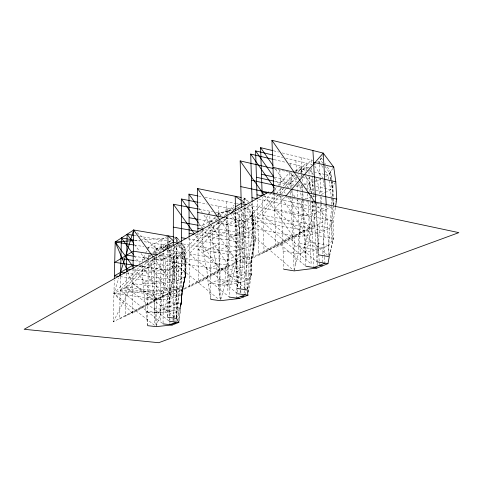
<?xml version="1.0" encoding="UTF-8"?>
<svg xmlns="http://www.w3.org/2000/svg" width="483" height="483" viewBox="0 0 483 483"><rect width="100%" height="100%" fill="white"/><g stroke="black" fill="none" stroke-linecap="round" stroke-linejoin="round"><path stroke-width="0.36" stroke-dasharray="2.42 1.81" d="M176.343 317.736L176.392 245.249M176.621 317.645L176.663 245.11M176.663 242.279L176.669 237.31L174.496 236.942M178.625 244.126L183.818 251.299L185.212 262.71L185.2 276.143L181.982 292.795L180.932 305.033L181.952 292.058L185.345 275.503L185.357 262.064L184.059 250.611L179.163 243.402M173.119 320.489L173.119 319.046M173.125 318.321L173.3 246.783M185.345 275.503L185.369 262.064L184.059 250.611M167.661 316.667L167.927 249.373M169.406 320.573L169.418 316.926M169.418 316.196L169.642 249.035M169.642 248.334L169.648 245.533M169.66 242.738L169.666 241.337M169.931 323.924L169.944 321.05M169.944 320.332L169.95 318.895M169.956 316.021L170.167 248.95M163.061 323.151L163.465 252.368M163.465 251.619L163.508 244.875L154.892 253.889L154.989 243.48M165.675 312.115L174.689 281.233L174.761 268.053L173.548 256.817L168.301 249.065M174.689 281.233L174.774 268.053L173.548 256.817M160.531 320.289L160.984 251.86M160.996 250.442L161.062 239.906M181.059 242.412L185.007 247.9L186.009 259.419L185.913 273.01L181.952 292.058L181.047 304.133L179.048 320.929M154.276 322.885L154.862 257.397M156.257 325.125L156.824 256.075M156.83 255.338L156.884 248.685L137.027 232.691M147.55 325.669L148.299 260.566M148.305 259.824L148.366 254.758M148.432 248.817L148.45 247.326L167.981 235.837M167.178 250.351L171.761 257.228L172.986 268.415L172.805 281.595L167.384 298.675L163.665 312.429M156.244 326.623L160.646 312.906L161.557 299.569L165.603 282.96L165.802 269.888L164.914 258.81L160.899 253.744M153.956 258.097L176.639 289.546L132.245 313.201L133 269.617M126.365 273.324L125.508 316.28L169.497 292.867L178.964 288.466L181.88 290.259L182.055 294.539L180.859 305.63L181.982 292.795M120.533 276.753L119.597 318.985L163.218 295.783L140.287 264.098M134.672 268.85L156.468 298.923L113.251 321.895L114.272 280.243M251.021 275.014L251.408 260.494L254.348 242.007L253.955 226.859L252.186 213.933L246.819 205.933M248.467 292.233L251.516 273.825L251.993 258.133L255.845 238.741L255.531 223.406L254.088 210.395L249.174 204.013M250.695 275.799L251.172 261.46L253.967 242.84L253.569 227.704L251.703 214.832L245.129 205.655M247.187 289.166L248.727 272.189L249.319 255.767L252.138 233.712L253.225 217.278L252.023 204.683L250.894 203.687M220.212 299.243C217.64 283.835 217.718 268.131 213.921 252.917C213.202 243.372 210.582 232.884 214.144 223.707M328.355 255.658L329.635 228.254L331.706 206.688L322.36 204.701M322.578 262.257C322.94 243.1 325.415 223.997 326.007 204.925M317.253 262.04C317.301 239.683 322.264 217.513 319.975 195.198M178.191 243.529L176.464 241.138L176.669 237.31L173.095 237.582M176.7 317.651C177.653 292.885 183.655 268.349 182.037 243.547L179.899 242.997M210.775 298.717L208.33 284.318L206.815 269.774L203.494 251.993L202.003 237.962L202.407 230.536M202.449 229.793L202.691 225.332L209.797 211.222L209.978 225.633M317.09 265.034L317.21 262.788M156.106 325.192C154.457 311.45 154.814 297.558 152.223 283.913C151.855 275.455 150.122 266.375 152.845 258.194M178.958 321.672C181.626 305.443 180.672 288.792 185.913 273.01L181.523 269.194L173.681 267.341L160.839 273.952M142.394 264.654C141.634 284.831 146.065 304.845 147.46 324.956M142.6 261.665L142.757 259.425L145.286 254.052M237.479 287.053L239.55 270.395L240.697 253.641L243.776 231.26L244.947 214.585L244.193 207.201M248.232 292.239L250.611 263.748L253.195 244.519L252.76 229.455L250.768 216.577L244.567 207.382M240.087 292.692L242.279 267.491L244.905 248.516L244.519 233.651L242.587 220.954L235.251 210.087M244.06 293.199L246.408 265.632L249.023 246.535L248.606 231.568L246.644 218.781L239.671 208.439M245.165 203.476L244.338 202.244L244.706 198.211L241.784 197.607M332.872 207.455L331.133 225.253L331.664 241.216M333.662 205.601L331.761 223.985L332.352 240.184M333.735 204.864L332.884 186.353L332.171 181.982M160.646 312.906L147.713 311.366L145.896 312.163C157.488 313.763 169.865 313.141 180.545 308.076L182.055 294.539L185.913 273.01L138.796 266.055M173.669 244.821L180.177 254.336C184.911 275.902 177.623 297.244 176.217 318.756M173.24 318.225C174.713 297.456 181.68 276.85 177.05 256.008L170.577 246.559M175.957 320.96L176.126 319.492M178.034 320.132L179.157 310.539L175.027 312.266L174.327 318.122M172.974 320.458L173.149 318.967M173.892 321.781L174.242 318.852M167.752 316.625C169.624 293.072 175.057 269.659 174.478 246.01M335.359 207.811L333.318 220.864L333.397 238.608L329.666 255.803M147.87 297.842L145.027 299.194C157.398 300.372 170.734 300.124 182.055 294.539L185.2 276.143L181.952 292.058M329.436 255.984L333.397 238.608L317.548 235.619M302.793 252.844L312.628 213.715L312.078 199.986L312.628 213.715M154.687 277.115L142.841 283.213C156.909 284.318 172.123 283.95 184.911 277.429L184.874 264.05L186.009 259.419L182.677 254.752L174.9 252.712L160.93 260.373M203.325 229.884L173.27 262.275L225.464 270.287L242.279 267.491L250.611 263.748L251.993 258.133L198.042 249.246L228.622 215.804M294.346 270.172L298.44 253.641L298.615 236.767L302.243 216.004L301.603 199.545M228.453 284.68L232.408 269.134L238.034 249.928L237.871 235.118L236.229 222.524L230.699 214.114M305.691 252.313L310.382 234.647L315.351 213.112L314.892 203.717M248.648 201.695L244.706 198.211L243.372 203.204L244.338 202.244M247.314 289.202L251.516 273.825L236.911 271.579L227.59 275.739L249.367 279.005L251.516 273.825M230.862 284.27L240.299 249.463L240.009 234.647L238.373 221.993L232.703 213.45M220.816 299.297L224.837 285.296L225.464 270.287L229.407 251.697L229.262 237.014L227.994 224.565L223.496 218.775M322.813 163.26L320.247 159.625L321.624 158.37L322.421 155.731M176.621 318.388L181.047 304.133L178.185 302.895L169.714 301.543L167.716 302.436M132.245 313.201L113.946 293.477L118.764 277.979M154.808 263.706L141.978 270.631C156.335 271.887 171.924 270.746 184.874 264.05L183.353 252.639L185.007 247.9L180.835 242.605M154.868 253.442L156.884 248.685L168.458 242.031M215.358 221.027L216.879 217.676M218.093 214.995L219.004 212.985L232.764 209.942M319.341 164.015L319.221 161.871L322.028 155.701M199.871 231.828L229.262 237.014L244.519 233.651L252.76 229.455L255.531 223.406L225.199 217.67M179.115 243.323L229.407 251.697L244.905 248.516L253.195 244.519L255.845 238.741L204.351 229.546M145.6 253.376L146.868 250.689M147.182 250.019L148.45 247.326M271.277 193.103L241.802 226.231L298.615 236.767L318.756 233.138L329.635 228.254L333.318 220.864L274.555 209.012L285.344 196.611M113.251 321.895L132.759 283.581L161.081 253.738M216.976 222.524L227.994 224.565L242.587 220.954L250.768 216.577L254.088 210.395L242.225 208.046M325.282 192.494L330.686 189.741L335.069 182.96M333.161 204.49L332.775 197.825L333.161 204.49L335.51 200.946M283.092 250.985L298.44 253.641L317.905 250.061L328.863 245.436L333.397 238.608M325.693 176.494L328.072 175.226L332.944 168.301M315.773 203.307L313.576 202.842L316.727 261.78L262.837 215.17L279.911 195.712M281.396 194.021L285.839 188.95M286.334 188.382L298.397 174.641M300.317 172.449L311.281 159.945L311.547 164.975M308.027 201.84L311.215 264.002L257.699 217.875L277.683 195.168M279.657 192.928L284.535 187.386M285.018 186.843L296.049 174.309M297.794 172.322L306.035 162.964L306.433 170.801M302.557 200.107L305.805 266.193L252.651 220.532L275.539 194.619M276.028 194.057L281.812 187.507M283.249 185.883L294.105 173.596M296.037 171.405L300.873 165.929L301.289 174.417M274.61 189.354L277.465 186.142M277.942 185.605L289.77 172.31L297.637 182.683M176.464 241.138L177.122 240.401L176.669 237.31L174.755 238.409M242.206 200.94L244.706 198.211L248.727 203.434M237.533 289.981L237.618 293.742L189.227 253.883L219.59 220.852M224.456 215.557L234.086 205.082M227.728 215.986L229.31 297.099L181.517 257.94L211.681 225.271M216.034 220.55L217.972 218.455M219.668 216.619L227.571 208.058L227.716 215.267M207.907 224.945L215.569 216.686M217.531 214.573L219.004 212.985L230.681 210.401M174.647 239.441L176.669 237.31L180.57 241.844M168.815 320.839L126.087 287.089L154.795 256.95M158.931 252.609L167.16 243.969M162.475 323.411L120.237 290.168L148.227 260.874M154.518 325.27L113.946 293.477L141.205 265.04M146.802 259.196L150.454 255.386M152.93 252.808L156.884 248.685L166.683 246.68M169.092 241.669L171.616 240.214M150.316 255.127L142.757 259.425L145.594 259.673M152.936 253.635L154.904 252.512L157.524 252.929M167.311 245.461L161.002 249.047L163.508 249.445M202.691 225.332L217.779 216.752M234.152 207.442L226.376 211.868L229.673 212.502M242.4 202.751L243.661 202.033L243.812 203.512M170.789 245.618L173.264 244.223M235.414 209.157L240.009 206.567M294.666 171.145L308.74 167.788L310.038 167.058M313.938 164.854L315.701 163.864M318.049 162.536L319.221 161.871L320.03 163.085M150.563 260.108L151.982 260.234L163.453 253.865M169.636 250.436L182.037 243.547M212.931 226.388L227.771 218.147M235.807 213.685L252.023 204.683M202.003 237.962L218.63 228.972M226.618 224.625L244.947 214.585M151.982 260.234L164.914 258.81L177.05 256.008L183.353 252.639L176.802 243.058M314.542 181.674L317.452 180.902L320.742 179.145M173.21 294.449L219.91 269.436L195.047 234.605M202.588 228.707L228.688 265.354L181.56 290.627L181.493 242.2M249.319 255.767L236.887 261.544L189.366 287.053L189.155 237.757M151.33 271.41L163.393 264.998M169.599 261.701L182.677 254.752M212.393 238.97L228.012 230.669M236.09 226.376L253.225 217.278M161.557 299.569L113.946 293.477L132.759 283.581L181.88 290.259M203.494 251.993L218.871 244.078M226.907 239.942L243.776 231.26M321.304 194.522L324.618 192.832M152.223 283.913L163.314 278.341M169.551 275.207L181.523 269.194M213.921 252.917L228.308 245.684M236.441 241.603L252.138 233.712M247.785 205.07L302.243 216.004L320.911 211.886L331.706 206.688M147.87 297.818L154.53 294.648M160.724 291.702L170.916 286.866L178.964 288.466M219.185 263.857L206.815 269.774M227.288 259.999L240.697 253.641M154.355 299.901L163.218 295.783M217.169 270.709L228.688 265.354M208.33 284.318L210.697 283.261M236.911 271.573L239.55 270.395M154.94 313.014L163.139 309.446M169.448 306.699L178.185 302.895M218.31 285.429L228.99 280.78M237.244 277.188L248.727 272.189M240.999 282.543L219.427 279.379L210.697 283.273L224.837 285.296L240.999 282.543L249.367 279.005M294.829 171.254L303.753 168.978L306.21 172.769M166.152 246.861L156.884 248.685L146.971 247.091M303.372 184.627L299.822 185.569L296.882 184.911M304.085 184.44L313.811 181.868M305.051 198.724L310.581 197.42M312.592 196.949L314.536 196.49L314.312 195.066M315.206 196.327L317.253 195.844M168.778 246.252L170.173 245.968L143.397 241.585M134.654 240.51L139.816 240.117M140.553 240.057L167.378 238.016M113.946 293.477L176.639 289.546M154.403 308.377L174.128 310.78M160.628 305.606L180.545 308.076M167.716 302.443L181.047 304.133M120.237 290.168L175.661 297.407M123.141 288.641L178.837 295.982M126.087 287.089L182.055 294.539M120.195 276.644L165.603 282.96M126.51 273.112L178.529 280.502M132.39 269.834L184.911 277.429M138.784 265.898L165.802 269.888M134.6 260.663L142.443 261.846M145.268 262.269L178.529 267.28M148.347 256.244L150.938 256.648M154.608 257.216L164.914 258.81M133.99 256.238L148.444 258.459M152.731 259.117L184.874 264.05M159.613 255.284L186.009 259.419M161.974 253.629L177.05 256.008M181.517 257.94L242.279 267.491M166.913 249.995L183.353 252.639M134.413 245.074L144.019 246.614M189.227 253.883L250.611 263.748M169.098 245.286L171.163 245.63M174.598 246.191L185.007 247.9M134.672 240.154L139.774 240.987M134.95 235.547L136.369 235.782M139.207 236.259L171.682 241.675M188.104 238.831L244.905 248.516M195.82 234.527L253.195 244.519M294.515 245.889L317.905 250.061M299.822 243.523L323.338 247.773M198.978 225.422L204.732 226.461M207.593 226.98L244.519 233.651M305.232 241.108L328.863 245.436M209.924 221.22L213.335 221.854M198.652 219.463L213.299 222.168M217.64 222.971L252.76 229.455M225.561 217.73L242.587 220.954M252.651 220.532L318.756 233.138M198.869 209.127L212.629 211.759M215.46 212.303L219.004 212.985L221.25 215.877M233.078 213.16L250.768 216.577M257.699 217.875L324.147 230.717M198.38 202.335L207.219 204.067M210.902 204.792L234.847 209.483M262.837 215.17L329.635 228.254M236.712 206.953L238.777 207.364M198.453 196.026L202.099 196.756M205.021 197.342L235.571 203.458M236.308 203.609L238.511 204.049M258.598 199.026L320.911 211.886M263.368 196.152L326.267 209.308M268.488 193.291L295.844 199.087M312.887 202.697L296.568 199.238L314.777 225.344L264.092 252.844L262.239 197.179M316.504 203.464L321.636 204.55L324.576 256.461M280.255 181.216L293.942 184.258M274.368 181.228L295.041 185.804M295.735 185.955L302.962 187.555M305.884 188.201L313.872 189.97M316.033 190.447L324.57 192.337M274.459 177.14L296.109 181.994M298.899 182.616L300.987 183.087M303.849 183.727L330.686 189.741L331.127 197.106M291.309 174.931L295.578 175.909M298.506 176.579L314.747 180.286M315.423 180.443L317.452 180.902L319.849 194.486M273.933 168.664L289.77 172.31L290.464 187.809M301.67 169.038L308.486 170.632M309.168 170.795L313.346 171.773M314.071 171.942L324.654 174.423M325.337 174.58L328.072 175.226L330.686 189.741M274.03 159.583L286.419 162.511M289.335 163.2L308.74 167.788M273.191 155.103L282.712 157.38M285.646 158.086L311.783 164.341M273.613 150.817L278.679 152.042M282.295 152.918L312.724 160.296M317.778 161.521L319.221 161.871M127.971 272.243L132.759 283.581L156.468 298.923M241.85 200.795L243.661 202.033M132.759 283.581L174.949 317.059M173.27 262.275L218.721 299.315M198.042 249.246L245.461 288.526M241.802 226.231L293.048 269.937M274.555 209.012L327.607 255.259M156.884 248.685L160.453 253.183M176.669 237.31L180.376 242.019M298.077 183.262L299.822 185.569L300.384 189.982M134.558 244.513L139.358 251.154M141.102 253.575L145.431 259.558M145.854 260.15L169.497 292.867M134.214 255.7L139.871 263.519M198.706 223.261L202.154 228.103M220.399 220.725L246.264 257.185L198.308 282.96L197.915 232.86M198.815 207.986L202.244 212.804M203.953 215.213L209.984 223.689M210.419 224.299L236.887 261.544M324.956 166.291L329.672 172.95L332.171 187.458L332.733 197.082L332.159 187.458L331.163 181.656M274.628 188.279L277.508 192.391M279.657 195.47L304.042 230.331L253.732 257.584L252.108 202.081M264.497 195.579L292.595 235.65L242.714 262.631L241.373 209M275.558 169.11L288.653 187.887M291.152 191.473L294.902 196.853M274.266 177.611L279.717 185.418M281.378 187.79L285.924 194.299M287.989 197.263L309.361 227.861L258.864 255.235L257.137 200.022M177.122 240.401L178.758 242.804M321.636 165.512L322.843 167.335M325.258 170.976L328.072 175.226M314.735 166.061L322.716 178.088M309.983 169.66L313.304 174.659M315.797 178.408L317.452 180.902M321.624 158.37L322.433 159.589M324.854 163.242L325.657 164.462M327.275 166.901L330.499 171.773L332.05 181.252M228.725 211.107L230.3 213.51M308.667 176.561L312.356 182.254L314.21 194.353M301.326 169.889L303.336 172.999M304.942 175.48L309.76 182.936L311.843 196.352M323.103 180.25L324.256 186.728M329.672 172.95L331.042 180.932M330.499 171.773L331.803 179.797M331.924 180.527L332.865 186.366M309.76 182.936L311.946 197.1M251.703 214.832L253.563 227.704M252.186 213.933L253.943 226.865M238.373 221.993L240.003 234.647M300.758 192.922L301.416 198.072M171.761 257.228L172.974 268.421M331.175 197.843L331.573 204.478M326.285 205.577L329.273 256.708M319.384 164.733L320.084 177.038M320.126 177.786L321.05 194.172M321.219 197.136L321.593 203.808M324.618 257.21L324.956 263.175M316.039 203.536L319.408 265.378M318.593 254.837L315.797 203.349L327.106 219.614L276.01 247.387L273.994 194.22M311.704 167.843L312.096 175.19M312.139 175.939L313.099 193.9M313.135 194.643L313.298 197.625M308.939 171.543L309.174 176.047M309.211 176.796L310.02 192.294M310.291 197.414L310.406 199.606M310.557 202.528L313.956 267.54M306.735 176.597L307.417 190M307.611 193.701L307.876 198.881M301.102 157.482L301.869 173.029M301.905 173.765L302.014 175.987M302.159 178.951L302.31 181.916M302.491 185.647L303.125 198.398M303.233 200.65L306.168 259.987M301.326 175.124L301.428 177.243M301.797 184.639L302.086 190.556M302.195 192.765L302.521 199.37M295.904 160.537L296.411 171.296M296.701 177.436L296.912 181.85M297.051 184.79L297.256 189.239M297.293 189.982L300.71 262.245M290.796 163.544L290.893 165.681M291.213 172.799L291.883 187.615M291.98 189.813L295.354 264.467M290.657 192.174L294.171 270.891M279.802 170.016L280.502 187.235M280.532 187.953L283.835 269.23M244.706 198.211L244.845 203.397M244.923 206.368L247.103 289.172M242.985 207.835L245.207 294.793M238.85 207.219L238.898 209.387M238.916 210.111L240.914 293.495M235.77 212.224L237.515 289.226M235.571 212.067L237.298 288.502M234.895 211.632L236.821 298.12M226.177 201.58L226.449 215.672M226.461 216.42L227.904 292.396M219.004 212.985L219.047 215.823M219.125 220.797L220.387 299.237M218.268 206.235L218.431 216.384M218.515 221.612L219.687 295.795M209.984 226.352L210.896 299.436"/><path stroke-width="0.72" d="M173.3 246.046L173.379 204.243L198.145 208.988M167.927 248.66L167.981 235.837L173.681 241.065M133.012 268.886L133.688 229.999L173.771 236.821M126.389 271.875L127.138 234.243L134.238 235.426M120.563 275.262L121.39 237.974L133.193 239.912M114.308 278.776L115.208 241.989L133.688 229.999L153.099 256.908M335.474 207.086L336.723 199.111L335.8 181.825L333.759 167.142L323.218 153.087L271.947 140.293L273.964 193.478M283.835 269.23L294.171 270.891L316.926 268.029L327.957 263.682L329.273 256.708L318.593 254.837M119.422 275.865L133.688 229.999M285.833 196.05L323.218 153.087L326.242 204.84M271.277 193.103L274.133 189.891M230.584 213.661L235.481 208.3M163.532 251.154L167.939 246.511M167.945 245.098L173.572 241.898M235.45 206.706L241.132 203.47M169.931 324.642L176.337 322.101M236.821 298.12L245.207 294.793M313.956 267.54L324.956 263.175M147.55 325.669L156.244 326.623L172.443 324.926L178.873 322.39L176.621 318.388L167.661 317.343M210.896 299.436L220.411 300.698L239.568 298.488L247.978 295.179L247.121 289.903L237.298 288.502M133.906 240.564L115.208 241.989L127.693 271.579M163.061 323.87L172.443 324.926M173.113 323.381L175.637 323.664M169.4 321.304L178.873 322.39M229.31 297.099L239.568 298.488M240.987 296.471L243.74 296.846M118.74 276.439L114.38 275.829L133.079 265.209L137.365 265.843M237.618 293.742L247.978 295.179M120.629 272.279L125.043 272.907M126.449 268.977L130.905 269.617M133.882 265.173L114.706 262.341L133.32 251.166L157.446 254.946M120.931 258.604L133.882 260.554M126.727 255.127L133.26 256.129M133.676 244.953L115.208 241.989L133.024 266.574M305.805 266.193L316.926 268.029M173.306 242.351L178.39 243.203M319.408 265.378L322.39 265.873M181.487 237.702L185.901 238.457M316.727 261.78L327.957 263.682M189.137 233.361L193.592 234.134M173.337 227.143L198.459 231.574M197.885 228.393L202.914 229.286M181.469 222.258L198.247 225.289M189.07 217.694L197.915 219.33M197.758 212.478L224.468 217.531M181.493 241.452L181.439 199.014L197.644 202.19M241.246 203.754L246.33 204.78M189.155 237.026L188.968 194.13L197.722 195.881M197.915 232.118L197.577 188.545L241.053 197.462M251.981 197.656L257.131 198.718M256.98 194.818L261.949 195.856M262.064 191.926L267.063 192.989M240.818 186.631L268.415 192.494M251.474 180.231L274.338 185.231M273.656 185.345L336.723 199.111M256.431 177.261L273.65 181.071M261.478 174.23L273.74 176.977M272.973 167.329L335.8 181.825M241.337 207.503L240.178 160.905L273.197 168.501M252.09 201.345L250.707 154.071L273.3 159.414M257.095 198.537L255.604 150.895L272.454 154.928M313.564 162.276L333.759 167.142M262.191 195.675L260.591 147.659L272.889 150.642M241.246 200.385L235.209 196.261L235.535 210.558M127.138 234.243L133.682 243.305M121.39 237.974L133.332 254.481M181.439 199.014L198.278 222.657M173.379 204.243L194.625 234.014M197.577 188.545L219.994 220.157M188.968 194.13L197.958 206.778M250.707 154.071L274.217 187.688M240.178 160.905L264.092 195.005M260.591 147.659L272.992 165.434M255.604 150.895L273.42 176.398M271.947 140.293L315.369 202.739M312.93 150.521L315.755 202.606M268.47 192.143L24.15 329.285L158.696 342.707L458.85 232.637L268.47 192.143"/></g></svg>
